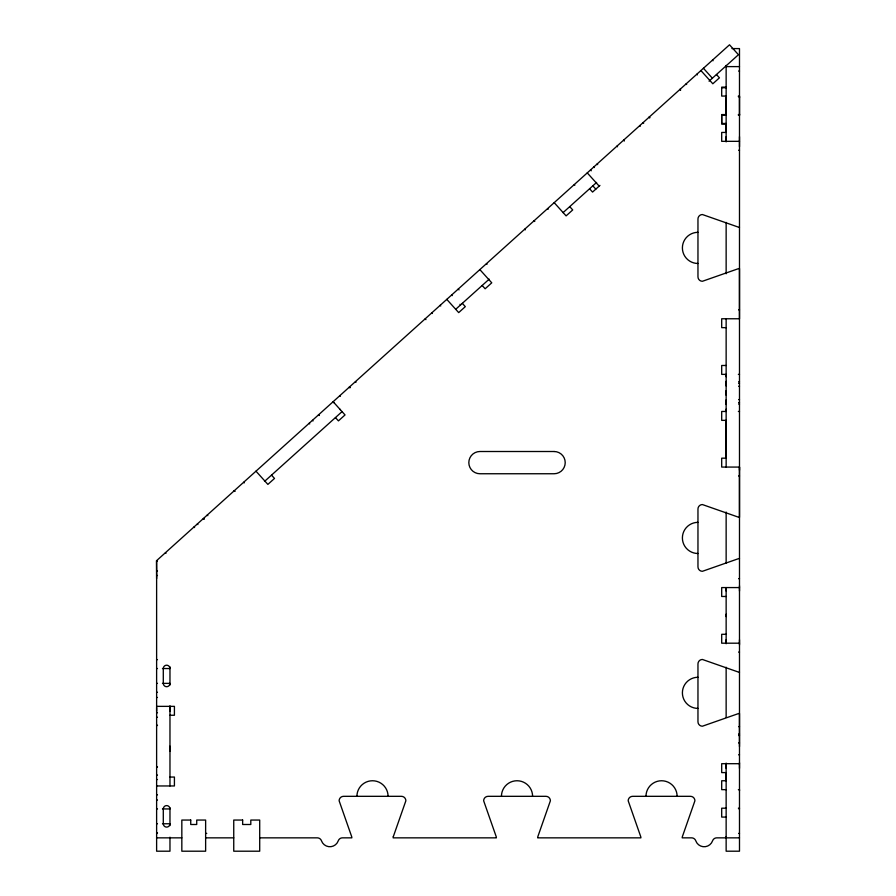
<?xml version="1.0" encoding="UTF-8"?>
<svg xmlns="http://www.w3.org/2000/svg" width="896" height="896" viewBox="0 0 896 896"><rect width="100%" height="100%" fill="white"/><g stroke="black" fill="none" stroke-linecap="round" stroke-linejoin="round"><path stroke-width="1.34" d="M156.621 711.334L156.621 560.638L729.512 44.8L738.45 54.723L709.061 81.178M169.971 751.139L169.971 746.166M169.971 711.334L169.971 705.802M726.141 409.136L726.141 411.454L721.694 411.454L721.694 420.358L726.141 420.358L726.141 458.17L721.694 458.17L721.694 467.074L739.491 467.074L739.491 517.272A4.458 4.458 0 0 1 738.214 517.093L702.408 504.56A4.446 4.446 0 0 0 697.962 509.006L697.962 566.843A4.446 4.446 0 0 0 702.408 571.301L738.214 558.768A4.446 4.446 0 0 1 739.491 558.578M726.141 399.874L726.141 404.499M726.141 390.6L726.141 395.237M726.141 381.326L726.141 385.963M726.141 768.331L726.141 763.694M726.141 591.058L726.141 587.574L726.141 643.754M726.141 837.85L726.141 836.55M739.491 768.331L739.491 762.63M739.491 746.614L739.491 713.496A4.446 4.446 0 0 0 738.214 713.675L702.408 726.208A4.446 4.446 0 0 1 697.962 721.762L697.962 663.925A4.446 4.446 0 0 1 702.408 659.467L738.214 672A4.458 4.458 0 0 0 739.491 672.19M739.491 591.058L739.491 585.76M726.141 614.208L726.141 616.571M739.491 97.821L739.491 96.342M739.491 115.483L739.491 96.645L738.371 96.645M393.333 836.584L405.866 800.778A4.446 4.446 0 0 0 401.408 796.32L343.571 796.32A4.446 4.446 0 0 0 339.125 800.778L351.658 836.584A4.446 4.446 0 0 1 351.837 837.85L342.451 837.85A4.446 4.446 0 0 0 338.262 840.818A8.904 8.904 0 0 1 321.485 840.818A4.446 4.446 0 0 0 317.285 837.85L259.706 837.85M264.51 481.432L342.059 411.622M455.605 309.389L489.194 279.149M563.069 212.632L596.602 182.437M599.939 185.416L592.558 192.069L589.579 188.765M731.976 48.586L739.491 48.586L739.491 851.2L726.141 851.2L726.141 763.101M726.141 66.606L739.491 66.606M738.651 71.053L739.491 71.053M726.141 87.136L721.694 87.136L721.694 96.085L726.141 96.04L726.141 114.576L721.694 114.576L721.694 123.48L726.141 123.48L726.141 132.44L721.694 132.44L721.694 141.333L739.491 141.333M721.694 87.741L726.141 87.741M738.371 96.04L739.491 96.04M738.371 114.576L739.491 114.576M726.141 115.181L721.694 115.181L721.694 124.074L726.141 124.074M738.371 115.181L739.491 115.181L739.491 114.05M738.651 150.237L739.491 150.237M738.651 309.859L739.491 309.859M726.141 327.656L721.694 327.656L721.694 318.763L739.491 318.763L739.491 268.565A4.446 4.446 0 0 0 738.214 268.744L702.408 281.277A4.446 4.446 0 0 1 697.962 276.83L697.962 218.982A4.446 4.446 0 0 1 702.408 214.536L738.214 227.069A4.446 4.446 0 0 0 739.491 227.259M726.141 365.478L721.694 365.478L721.694 374.382L726.141 374.382L726.141 376.701M738.371 374.382L739.491 374.382M738.651 381.797L739.491 381.797M738.651 383.275L739.491 383.275M738.651 386.243L739.491 386.243M738.651 399.594L739.491 399.594M738.651 402.562L739.491 402.562M738.651 404.04L739.491 404.04M738.371 411.454L739.491 411.454M738.651 475.966L739.491 475.966M157.461 560.672L156.621 560.672L157.158 561.277M156.621 571.054L157.461 571.054M156.621 575.501L157.461 575.501M738.651 578.682L739.491 578.682M739.491 587.574L721.694 587.574L721.694 596.478L726.141 596.478M726.141 634.29L721.694 634.29L721.694 643.194L739.491 643.194L739.491 645.008M738.651 652.086L739.491 652.086M156.621 659.646L157.461 659.646M156.621 668.539L157.461 668.539M162.467 668.539L169.971 668.539A3.338 3.338 0 0 0 166.634 665.202A3.338 3.338 0 0 0 163.296 668.539L163.296 683.368A3.338 3.338 0 0 0 166.634 686.706A3.338 3.338 0 0 0 169.971 683.368L162.467 683.368M156.621 683.368L157.461 683.368M156.621 692.272L157.461 692.272M156.621 697.458L157.461 697.458M156.621 706.362L174.418 706.362L174.418 715.254L169.971 715.254M156.621 712.779L157.461 712.779M156.621 717.226L157.461 717.226M156.621 725.312L157.461 725.312M156.621 725.502L157.461 725.502M738.651 726.622L739.491 726.622M738.651 734.037L739.491 734.037M738.651 735.515L739.491 735.515M738.651 742.93L739.491 742.93M738.651 754.802L739.491 754.802M739.491 763.694L721.694 763.694L721.694 772.598L726.141 772.598L726.141 780.752L721.694 780.752L721.694 789.656L726.186 789.656M156.621 766.808L157.461 766.808M156.621 766.987L157.461 766.987M156.621 775.074L157.461 775.074M169.971 777.067L174.418 777.045L174.418 785.96L156.621 785.96M156.621 779.52L157.461 779.52M738.371 789.656L739.491 789.656L739.491 790.81M156.621 794.864L157.461 794.864M156.621 800.027L157.461 800.027M726.186 808.192L721.694 808.192L721.694 817.085L726.141 817.085M738.371 808.192L739.491 808.192M738.651 808.741L739.491 808.741M156.621 808.931L157.461 808.931M162.467 808.931L169.971 808.931A3.338 3.338 0 0 0 166.634 805.594A3.338 3.338 0 0 0 163.296 808.931L163.296 823.76A3.338 3.338 0 0 0 166.634 827.098A3.338 3.338 0 0 0 169.971 823.76L162.467 823.76M156.621 823.76L157.461 823.76M156.621 832.664L157.461 832.664M156.621 833.403L157.461 833.403M205.632 833.403L206.741 833.403M738.651 833.403L739.491 833.403M156.621 837.85L181.832 837.85M205.632 837.85L233.744 837.85M739.491 837.85L716.755 837.85A4.446 4.446 0 0 0 712.566 840.818A8.904 8.904 0 0 1 695.778 840.818A4.446 4.446 0 0 0 691.589 837.85L682.203 837.85A4.458 4.458 0 0 1 682.394 836.584L694.915 800.778A4.446 4.446 0 0 0 690.469 796.32L632.632 796.32A4.446 4.446 0 0 0 628.186 800.778L640.707 836.584A4.446 4.446 0 0 1 640.898 837.85L537.678 837.85A4.458 4.458 0 0 1 537.858 836.584L550.39 800.778A4.446 4.446 0 0 0 545.944 796.32L488.096 796.32A4.446 4.446 0 0 0 483.65 800.778L496.182 836.584A4.446 4.446 0 0 1 496.373 837.85L393.142 837.85A4.458 4.458 0 0 1 393.333 836.584M712.477 60.133L713.037 60.76M716.453 74.514L719.432 77.829L712.824 83.776L700.907 70.549M703.438 68.275L712.365 78.198M696.83 74.234L697.379 74.85M686.101 83.899L686.65 84.515M680.086 89.298L680.646 89.925M679.952 89.421L680.512 90.048M649.253 117.062L649.813 117.69M649.118 117.186L649.678 117.813M643.115 122.595L643.664 123.222M639.8 125.574L640.36 126.19M623.571 140.19L624.322 141.019M616.963 146.149L617.523 146.765M597.117 164.002L597.677 164.629M593.869 166.936L594.429 167.552M590.509 169.96L591.248 170.789M587.261 172.883L599.166 186.11M592.827 185.83L595.806 189.146M574.28 184.576L574.84 185.192M569.733 206.629L572.712 209.933L566.104 215.88L554.198 202.664M547.579 208.611L548.139 209.238M534.128 220.718L534.688 221.346M533.994 220.853L534.554 221.469M524.675 229.23L525.235 229.858M486.461 263.648L487.021 264.264M479.853 269.595L491.758 282.822L485.139 288.781L482.171 285.477M458.248 289.05L458.987 289.878M462.325 303.341L465.304 306.645L458.696 312.603L446.779 299.376M451.64 295.008L452.189 295.624M460.006 304.304L460.566 304.92M440.171 305.323L440.731 305.95M431.794 312.872L432.354 313.488M425.186 318.819L425.925 319.648M355.443 381.618L356.003 382.234M349.44 387.016L350 387.643M349.306 387.15L349.854 387.766M339.741 395.752L340.301 396.368M333.693 402.326L334.242 402.942M339.83 409.147L340.39 409.763M333.133 401.71L345.038 414.938L338.43 420.885L335.451 417.581M318.606 414.781L319.166 415.408M318.472 414.904L319.021 415.531M312.458 420.314L313.018 420.941M309.154 423.293L309.714 423.909M271.522 475.138L274.501 478.442L267.882 484.4L255.976 471.173M243.622 482.294L244.182 482.91M234.315 490.683L234.875 491.299M234.17 490.806L234.73 491.422M207.256 515.043L207.816 515.659M203.482 518.448L204.042 519.064M203.336 518.571L203.896 519.187M197.333 523.981L197.893 524.597M194.029 526.949L194.589 527.576M165.413 552.72L165.973 553.336M157.069 561.322L156.509 560.694L156.621 578.558M739.491 136.662L739.491 146.709M739.491 467.074L739.491 470.21M739.491 639.722L739.491 643.194M726.141 136.662L726.141 141.333M726.141 639.722L726.141 643.194M726.141 65.43L726.141 141.893M726.141 222.41L726.141 273.773M726.141 318.763L726.141 467.074M726.141 512.053L726.141 563.405M726.141 667.229L726.141 717.304M169.971 666.87L169.971 685.037M169.971 707.56L169.971 785.96M169.971 807.822L169.971 825.574M169.971 837.2L169.971 851.2L156.621 851.2L156.621 707.56M501.446 796.32A15.568 15.568 0 0 1 517.026 780.752A15.568 15.568 0 0 1 532.594 796.32M356.922 796.32A15.568 15.568 0 0 1 372.49 780.752A15.568 15.568 0 0 1 388.069 796.32M697.962 263.48A15.568 15.568 0 0 1 682.394 247.912A15.568 15.568 0 0 1 697.962 232.333M697.962 553.504A15.568 15.568 0 0 1 682.394 537.925A15.568 15.568 0 0 1 697.962 522.357M697.962 708.411A15.568 15.568 0 0 1 682.394 692.843A15.568 15.568 0 0 1 697.962 677.275M645.982 796.32A15.568 15.568 0 0 1 661.55 780.752A15.568 15.568 0 0 1 677.118 796.32M554.098 451.506L479.942 451.506A11.122 11.122 0 0 0 468.821 462.627A11.122 11.122 0 0 0 479.942 473.749L554.098 473.749A11.122 11.122 0 0 0 565.219 462.627A11.122 11.122 0 0 0 554.098 451.506M190.736 820.053L181.832 820.053L181.832 851.2L205.632 851.2L205.632 820.053L196.728 820.053L196.728 824.499L190.736 824.499L190.736 820.053M242.648 820.053L233.744 820.053L233.744 851.2L259.706 851.2L259.706 820.053L250.802 820.053L250.802 824.499L242.648 824.499L242.648 820.053"/></g></svg>
